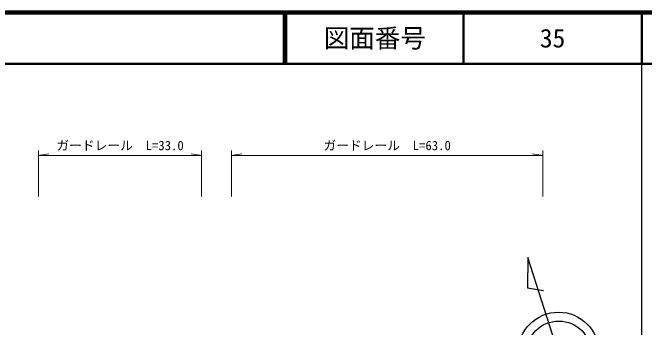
# Model space of a CAD drawing. Units: millimetres at full size, sheet at 1:1000; details may follow other scales. Extents: x 40000 to 680000, y 20000 to 380000.
# Drawn here: x 455568 to 579500, y 318326 to 380000 of the extents above; entities that cross this region are included whole.
import ezdxf
from ezdxf.enums import TextEntityAlignment as Align

# ---------------------------------------------------------------- set-up
doc = ezdxf.new("R2010")
doc.units = ezdxf.units.MM
doc.header["$LTSCALE"] = 1000
for name, color, linetype, lineweight in [('M-BMK-SRVR', 3, 'Continuous', 25), ('M-STR-HTXT', 7, 'Continuous', 13), ('M-TTL', 2, 'Continuous', 140), ('M-TTL-BAND', 7, 'Continuous', 25), ('M-TTL-LINE', 7, 'Continuous', 50)]:
    doc.layers.add(name, color=color, linetype=linetype, lineweight=lineweight)
doc.layers.add('M-TTL-TXT', color=7, linetype='Continuous')
doc.styles.add('ＭＳ ゴシック', font='')
doc.styles.get('ＭＳ ゴシック').set_extended_font_data('MS Gothic')

msp = doc.modelspace()

# ---------------------------------------------------------------- linework, layer by layer
at = {"layer": 'M-BMK-SRVR'}
for p, q in [((556641, 332046), (556552, 326042)), ((567306, 298711), (556641, 332046)), ((556552, 326042), (559694, 325549))]:
    msp.add_line(p, q, dxfattribs=at)
for centre, radius in [((562667, 313359), 7948), ((562709, 313197), 6358)]:
    msp.add_circle(centre, radius, dxfattribs=at)
at = {"layer": 'M-STR-HTXT'}
for p, q in [((460671, 353000), (460671, 344000)), ((460671, 352000), (462671, 352350)), ((460671, 352000), (492616, 352000)), ((492616, 352000), (490616, 352350)), ((492616, 353000), (492616, 344000)), ((498509, 353000), (498509, 344000)), ((498509, 352000), (500509, 352350)), ((498509, 352000), (559584, 352000)), ((559584, 352000), (557584, 352350)), ((559584, 353000), (559584, 344000))]:
    msp.add_line(p, q, dxfattribs=at)
at = {"layer": 'M-TTL'}
msp.add_line((680000, 380000), (40000, 380000), dxfattribs=at)
at = {"layer": 'M-TTL-BAND'}
msp.add_line((579000, 20000), (579000, 370000), dxfattribs=at)
at = {"layer": 'M-TTL-LINE'}
for p, q in [((508747, 380000), (508747, 370000)), ((509247, 380000), (509247, 370000)), ((543997, 380000), (543997, 370000)), ((579000, 380000), (579000, 370000)), ((40000, 370000), (680000, 370000))]:
    msp.add_line(p, q, dxfattribs=at)

# ---------------------------------------------------------------- texts
at = {"layer": 'M-STR-HTXT', "style": 'ＭＳ ゴシック'}
for s, p in [('ガードレール\u3000L=33.0', (476644, 352500)), ('ガードレール\u3000L=63.0', (529047, 352500))]:
    msp.add_text(s, height=1833, dxfattribs=at).set_placement(p, align=Align.BOTTOM_CENTER)
at = {"layer": 'M-TTL-TXT', "style": 'ＭＳ ゴシック'}
for s, p in [('図面番号', (526622, 375000)), ('35', (561497, 375000))]:
    msp.add_text(s, height=3666, dxfattribs=at).set_placement(p, align=Align.MIDDLE_CENTER)

doc.saveas('drawing.dxf')
